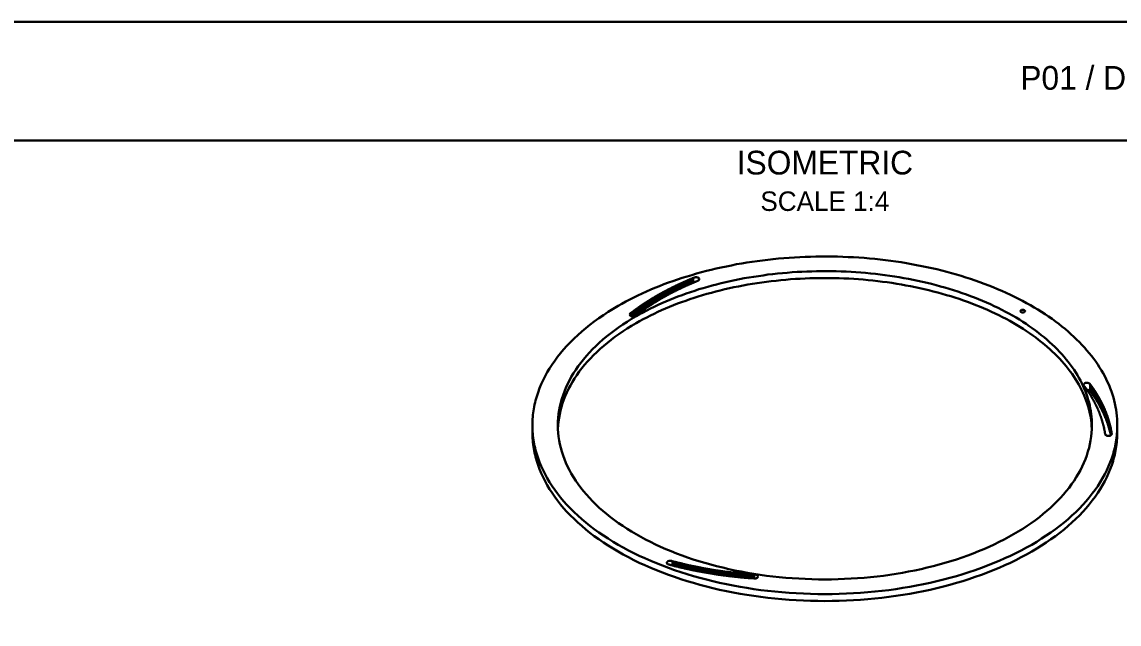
# Model space of a CAD drawing. Header units: millimetres. Extents: x 7 to 445, y 7 to 290.
# Drawn here: x 250.3 to 379.7, y 219 to 290 of the extents above; entities that cross this region are included whole.
import ezdxf
from ezdxf.enums import TextEntityAlignment as Align

# ---------------------------------------------------------------- set-up
doc = ezdxf.new("R2010")
doc.units = ezdxf.units.MM
for name, color, linetype, lineweight in [('BORDER', 7, 'Continuous', 30), ('NOTES', 7, 'Continuous', 18), ('VISIBLE', 7, 'Continuous', 30)]:
    doc.layers.add(name, color=color, linetype=linetype, lineweight=lineweight)

msp = doc.modelspace()

# ---------------------------------------------------------------- linework, layer by layer
at = {"layer": 'BORDER'}
msp.add_line((7, 276), (413, 276), dxfattribs=at)
msp.add_lwpolyline([(7, 7), (413, 7), (413, 290), (7, 290)], close=True, dxfattribs=at)
at = {"layer": 'VISIBLE'}
for points in [[(379.5, 242.41), (379.49, 242.78), (379.48, 243.14), (379.45, 243.51), (379.41, 243.87), (379.35, 244.24), (379.29, 244.6), (379.21, 244.97), (379.13, 245.33), (379.03, 245.69), (378.92, 246.05), (378.8, 246.41), (378.66, 246.77), (378.52, 247.13), (378.36, 247.48), (378.19, 247.84), (378.01, 248.19), (377.82, 248.54), (377.62, 248.89), (377.41, 249.23), (377.19, 249.58), (376.95, 249.92), (376.71, 250.26), (376.45, 250.59), (376.19, 250.92), (375.91, 251.25), (375.62, 251.58), (375.33, 251.91), (375.02, 252.23), (374.7, 252.54), (374.37, 252.86), (374.03, 253.17), (373.69, 253.47), (373.33, 253.78), (372.96, 254.08), (372.58, 254.37), (372.2, 254.66), (371.8, 254.95), (371.4, 255.23), (370.98, 255.51), (370.56, 255.78), (370.13, 256.05), (369.69, 256.32), (369.25, 256.58), (368.79, 256.83), (368.33, 257.08), (367.85, 257.33), (367.37, 257.57), (366.89, 257.81), (366.39, 258.04), (365.89, 258.26), (365.38, 258.48), (364.87, 258.69), (364.34, 258.9), (363.81, 259.1), (363.28, 259.3), (362.74, 259.49), (362.19, 259.68), (361.64, 259.86), (361.08, 260.03), (360.51, 260.2), (359.94, 260.36), (359.37, 260.52), (358.79, 260.67), (358.2, 260.81), (357.61, 260.95), (357.02, 261.08), (356.42, 261.2), (355.82, 261.32), (355.22, 261.43), (354.61, 261.54), (354, 261.64), (353.38, 261.73), (352.77, 261.82), (352.15, 261.9), (351.52, 261.97), (350.9, 262.03), (350.27, 262.09), (349.64, 262.15), (349.01, 262.19), (348.38, 262.23), (347.75, 262.26), (347.12, 262.29), (346.48, 262.31), (345.85, 262.32), (345.21, 262.33), (344.58, 262.33), (343.94, 262.32), (343.31, 262.3), (342.67, 262.28), (342.04, 262.25), (341.41, 262.22), (340.78, 262.18), (340.15, 262.13), (339.52, 262.07), (338.89, 262.01), (338.27, 261.94), (337.65, 261.87), (337.03, 261.79), (336.41, 261.7), (335.8, 261.61), (335.19, 261.5), (334.58, 261.4), (333.98, 261.28), (333.38, 261.16), (332.78, 261.04), (332.19, 260.9), (331.6, 260.76), (331.02, 260.62), (330.44, 260.47), (329.87, 260.31), (329.3, 260.14), (328.74, 259.98), (328.18, 259.8), (327.63, 259.62), (327.08, 259.43), (326.54, 259.24), (326.01, 259.04), (325.48, 258.83), (324.96, 258.62), (324.45, 258.41), (323.94, 258.19), (323.44, 257.96), (322.95, 257.73), (322.47, 257.49), (321.99, 257.25), (321.52, 257), (321.06, 256.75), (320.6, 256.49)], [(322.73, 255.27), (323.14, 255.5), (323.56, 255.73), (323.99, 255.96), (324.43, 256.18), (324.87, 256.4), (325.32, 256.61), (325.77, 256.81), (326.24, 257.02), (326.7, 257.21), (327.18, 257.4), (327.66, 257.59), (328.15, 257.77), (328.64, 257.95), (329.14, 258.12), (329.64, 258.29), (330.15, 258.45), (330.66, 258.6), (331.18, 258.75), (331.71, 258.9), (332.23, 259.03), (332.77, 259.17), (333.3, 259.29), (333.84, 259.42), (334.39, 259.53), (334.94, 259.64), (335.49, 259.75), (336.04, 259.84), (336.6, 259.94), (337.16, 260.02), (337.72, 260.1), (338.29, 260.18), (338.85, 260.25), (339.42, 260.31), (340, 260.36), (340.57, 260.41), (341.14, 260.46), (341.72, 260.5), (342.3, 260.53), (342.88, 260.55), (343.45, 260.57), (344.03, 260.59), (344.61, 260.59), (345.19, 260.59), (345.77, 260.59), (346.35, 260.58), (346.93, 260.56), (347.51, 260.54), (348.09, 260.51), (348.66, 260.47), (349.24, 260.43), (349.81, 260.38), (350.39, 260.33), (350.96, 260.27), (351.52, 260.2), (352.09, 260.13), (352.65, 260.05), (353.22, 259.97), (353.77, 259.88), (354.33, 259.78), (354.88, 259.68), (355.43, 259.57), (355.98, 259.46), (356.52, 259.34), (357.05, 259.21), (357.59, 259.08), (358.12, 258.94), (358.64, 258.8), (359.16, 258.65), (359.68, 258.5), (360.19, 258.34), (360.69, 258.18), (361.19, 258.01), (361.69, 257.83), (362.18, 257.65), (362.66, 257.47), (363.14, 257.28), (363.61, 257.08), (364.07, 256.88), (364.53, 256.68), (364.98, 256.47), (365.43, 256.25), (365.87, 256.03), (366.3, 255.81), (366.72, 255.58), (367.14, 255.35), (367.55, 255.11), (367.95, 254.87), (368.34, 254.62), (368.73, 254.37), (369.1, 254.12), (369.47, 253.86), (369.83, 253.6), (370.19, 253.33), (370.53, 253.06), (370.86, 252.79), (371.19, 252.51), (371.51, 252.23), (371.82, 251.95), (372.12, 251.66), (372.41, 251.37), (372.69, 251.08), (372.96, 250.78), (373.22, 250.49), (373.48, 250.18), (373.72, 249.88), (373.95, 249.57), (374.18, 249.26), (374.39, 248.95), (374.59, 248.64), (374.79, 248.32), (374.97, 248.01), (375.14, 247.69), (375.31, 247.37), (375.46, 247.04), (375.6, 246.72), (375.73, 246.39), (375.86, 246.07), (375.97, 245.74), (376.07, 245.41), (376.16, 245.08), (376.24, 244.75), (376.31, 244.41), (376.37, 244.08), (376.41, 243.75), (376.45, 243.41), (376.48, 243.08), (376.49, 242.74), (376.5, 242.41)], [(376.49, 242), (376.47, 242.33), (376.45, 242.66), (376.41, 242.99), (376.36, 243.32), (376.3, 243.65), (376.23, 243.98), (376.15, 244.31), (376.05, 244.64), (375.95, 244.96), (375.84, 245.29), (375.72, 245.61), (375.59, 245.94), (375.45, 246.26), (375.29, 246.58), (375.13, 246.9), (374.96, 247.21), (374.78, 247.53), (374.58, 247.84), (374.38, 248.15), (374.17, 248.46), (373.95, 248.76), (373.72, 249.07), (373.48, 249.37), (373.23, 249.67), (372.97, 249.96), (372.7, 250.25), (372.42, 250.55), (372.13, 250.83), (371.83, 251.12), (371.53, 251.4), (371.22, 251.67), (370.89, 251.95), (370.56, 252.22), (370.22, 252.49), (369.87, 252.75), (369.52, 253.01), (369.15, 253.27), (368.78, 253.52), (368.4, 253.77), (368.01, 254.01), (367.61, 254.25), (367.21, 254.49), (366.8, 254.72), (366.38, 254.95), (365.96, 255.17), (365.52, 255.39), (365.09, 255.6), (364.64, 255.81), (364.19, 256.02), (363.73, 256.21), (363.26, 256.41), (362.79, 256.6), (362.32, 256.78), (361.83, 256.96), (361.35, 257.14), (360.85, 257.31), (360.35, 257.47), (359.85, 257.63), (359.34, 257.78), (358.83, 257.93), (358.31, 258.08), (357.79, 258.21), (357.26, 258.34), (356.73, 258.47), (356.19, 258.59), (355.65, 258.71), (355.11, 258.82), (354.57, 258.92), (354.02, 259.02), (353.47, 259.11), (352.91, 259.2), (352.35, 259.28), (351.79, 259.35), (351.23, 259.42), (350.67, 259.48), (350.1, 259.54), (349.53, 259.59), (348.97, 259.63), (348.4, 259.67), (347.82, 259.71), (347.25, 259.73), (346.68, 259.75), (346.1, 259.77), (345.53, 259.78), (344.96, 259.78), (344.38, 259.77), (343.81, 259.77), (343.23, 259.75), (342.66, 259.73), (342.09, 259.7), (341.52, 259.67), (340.95, 259.63), (340.38, 259.58), (339.81, 259.53), (339.25, 259.47), (338.68, 259.41), (338.12, 259.34), (337.56, 259.26), (337, 259.18), (336.45, 259.1), (335.9, 259), (335.35, 258.9), (334.8, 258.8), (334.26, 258.69), (333.73, 258.57), (333.19, 258.45), (332.66, 258.32), (332.13, 258.19), (331.61, 258.05), (331.09, 257.91), (330.58, 257.76), (330.07, 257.61), (329.57, 257.45), (329.07, 257.28), (328.58, 257.11), (328.09, 256.94), (327.61, 256.76), (327.13, 256.57), (326.66, 256.38), (326.2, 256.18), (325.74, 255.98), (325.29, 255.78), (324.85, 255.57), (324.41, 255.35), (323.98, 255.14), (323.55, 254.91), (323.14, 254.68), (322.73, 254.45)], [(327.36, 258.84), (327.39, 258.87), (327.44, 258.89), (327.49, 258.91), (327.54, 258.93)], [(327.54, 258.93), (327.58, 258.96), (327.62, 258.98), (327.67, 259), (327.73, 259.02)], [(327.54, 258.34), (327.54, 258.93)], [(327.73, 259.02), (327.77, 259.05), (327.81, 259.07), (327.86, 259.09), (327.92, 259.11)], [(327.73, 258.43), (327.73, 259.02)], [(327.92, 259.11), (327.96, 259.13), (328, 259.16), (328.05, 259.18), (328.11, 259.19)], [(327.92, 258.52), (327.92, 259.11)], [(328.11, 259.19), (328.15, 259.22), (328.19, 259.24), (328.24, 259.26), (328.3, 259.28)], [(328.11, 258.61), (328.11, 259.19)], [(328.3, 259.28), (328.34, 259.31), (328.38, 259.33), (328.44, 259.35), (328.49, 259.36)], [(328.3, 258.7), (328.3, 259.28)], [(328.49, 259.36), (328.53, 259.39), (328.58, 259.42), (328.63, 259.43), (328.68, 259.45)], [(328.49, 258.79), (328.49, 259.36)], [(328.77, 258.93), (328.73, 258.9), (328.68, 258.88), (328.63, 258.86), (328.58, 258.85)], [(328.68, 259.45), (328.72, 259.48), (328.77, 259.5), (328.82, 259.52), (328.88, 259.53)], [(328.68, 258.88), (328.68, 259.45)], [(328.95, 259.01), (328.92, 258.99), (328.87, 258.96), (328.82, 258.94), (328.77, 258.93)], [(328.88, 259.53), (328.92, 259.56), (328.97, 259.58), (329.02, 259.6), (329.08, 259.62)], [(328.88, 258.97), (328.88, 259.53)], [(329.14, 259.1), (329.11, 259.07), (329.06, 259.05), (329.01, 259.03), (328.95, 259.01)], [(329.08, 259.62), (329.12, 259.64), (329.16, 259.67), (329.22, 259.69), (329.27, 259.7)], [(329.08, 259.05), (329.08, 259.62)], [(329.33, 259.18), (329.3, 259.15), (329.25, 259.13), (329.2, 259.11), (329.14, 259.1)], [(329.27, 259.7), (329.31, 259.73), (329.36, 259.75), (329.41, 259.77), (329.47, 259.78)], [(329.27, 259.14), (329.27, 259.7)], [(329.53, 259.26), (329.49, 259.23), (329.44, 259.21), (329.39, 259.19), (329.33, 259.18)], [(329.47, 259.78), (329.51, 259.81), (329.56, 259.83), (329.62, 259.85), (329.67, 259.86), (329.73, 259.87), (329.8, 259.87), (329.86, 259.87), (329.92, 259.86), (329.98, 259.85), (330.03, 259.83), (330.08, 259.8), (330.12, 259.78), (330.15, 259.75), (330.17, 259.71), (330.19, 259.68), (330.19, 259.64)], [(329.47, 259.23), (329.47, 259.78)], [(329.72, 259.34), (329.68, 259.32), (329.63, 259.29), (329.58, 259.27), (329.53, 259.26)], [(329.91, 259.42), (329.87, 259.4), (329.83, 259.37), (329.78, 259.35), (329.72, 259.34)], [(330.19, 259.64), (330.19, 259.61), (330.17, 259.57), (330.15, 259.54), (330.11, 259.51), (330.07, 259.48), (330.03, 259.45), (329.97, 259.44), (329.91, 259.42)], [(324.89, 257.52), (324.92, 257.55), (324.96, 257.58), (325.01, 257.6), (325.06, 257.62)], [(325.06, 257.62), (325.09, 257.65), (325.13, 257.68), (325.18, 257.7), (325.23, 257.72)], [(325.06, 256.97), (325.06, 257.62)], [(325.23, 257.72), (325.26, 257.75), (325.3, 257.77), (325.35, 257.8), (325.4, 257.82)], [(325.23, 257.07), (325.23, 257.72)], [(325.4, 257.82), (325.43, 257.84), (325.47, 257.87), (325.52, 257.89), (325.57, 257.91)], [(325.4, 257.18), (325.4, 257.82)], [(325.57, 257.91), (325.6, 257.94), (325.64, 257.97), (325.69, 257.99), (325.74, 258.01)], [(325.57, 257.28), (325.57, 257.91)], [(325.74, 258.01), (325.78, 258.04), (325.82, 258.06), (325.86, 258.08), (325.92, 258.1)], [(325.74, 257.38), (325.74, 258.01)], [(325.92, 258.1), (325.95, 258.13), (325.99, 258.16), (326.04, 258.18), (326.09, 258.2)], [(325.92, 257.48), (325.92, 258.1)], [(326.1, 257.59), (326.07, 257.57), (326.03, 257.54), (325.98, 257.52), (325.93, 257.5)], [(326.09, 258.2), (326.13, 258.23), (326.17, 258.25), (326.21, 258.27), (326.27, 258.29)], [(326.09, 257.58), (326.09, 258.2)], [(326.27, 257.69), (326.24, 257.66), (326.2, 257.63), (326.15, 257.61), (326.1, 257.59)], [(326.27, 258.29), (326.3, 258.32), (326.34, 258.35), (326.39, 258.37), (326.45, 258.38)], [(326.27, 257.69), (326.27, 258.29)], [(326.44, 257.78), (326.41, 257.75), (326.37, 257.73), (326.32, 257.71), (326.27, 257.69)], [(326.61, 257.87), (326.58, 257.84), (326.54, 257.82), (326.49, 257.8), (326.44, 257.78)], [(326.45, 258.38), (326.48, 258.41), (326.52, 258.44), (326.57, 258.46), (326.62, 258.48)], [(326.45, 257.78), (326.45, 258.38)], [(326.78, 257.97), (326.75, 257.94), (326.71, 257.91), (326.66, 257.89), (326.61, 257.87)], [(326.62, 258.48), (326.66, 258.51), (326.7, 258.53), (326.75, 258.55), (326.81, 258.57)], [(326.62, 257.88), (326.62, 258.48)], [(326.96, 258.06), (326.92, 258.03), (326.88, 258), (326.83, 257.98), (326.78, 257.97)], [(326.81, 258.57), (326.84, 258.6), (326.88, 258.62), (326.93, 258.64), (326.99, 258.66)], [(326.81, 257.97), (326.81, 258.57)], [(327.13, 258.15), (327.1, 258.12), (327.06, 258.09), (327.01, 258.07), (326.96, 258.06)], [(326.99, 258.66), (327.02, 258.69), (327.07, 258.71), (327.12, 258.73), (327.17, 258.75)], [(326.99, 258.07), (326.99, 258.66)], [(327.31, 258.24), (327.27, 258.21), (327.23, 258.18), (327.18, 258.16), (327.13, 258.15)], [(327.17, 258.75), (327.21, 258.78), (327.25, 258.8), (327.3, 258.82), (327.36, 258.84)], [(327.17, 258.16), (327.17, 258.75)], [(327.49, 258.33), (327.45, 258.3), (327.41, 258.27), (327.36, 258.25), (327.31, 258.24)], [(327.36, 258.25), (327.36, 258.84)], [(327.67, 258.41), (327.63, 258.39), (327.59, 258.36), (327.54, 258.34), (327.49, 258.33)], [(327.85, 258.5), (327.81, 258.47), (327.77, 258.45), (327.72, 258.43), (327.67, 258.41)], [(328.03, 258.59), (327.99, 258.56), (327.95, 258.54), (327.9, 258.52), (327.85, 258.5)], [(328.21, 258.68), (328.17, 258.65), (328.13, 258.62), (328.08, 258.6), (328.03, 258.59)], [(328.39, 258.76), (328.36, 258.73), (328.31, 258.71), (328.26, 258.69), (328.21, 258.68)], [(328.58, 258.85), (328.54, 258.82), (328.5, 258.8), (328.45, 258.78), (328.39, 258.76)], [(320.6, 256.49), (320.01, 256.14), (319.44, 255.78), (318.88, 255.42), (318.33, 255.04), (317.8, 254.66), (317.29, 254.27), (316.79, 253.88), (316.31, 253.47), (315.85, 253.06), (315.41, 252.65), (314.98, 252.23), (314.57, 251.8), (314.18, 251.36), (313.81, 250.92), (313.46, 250.48), (313.13, 250.03), (312.81, 249.58), (312.52, 249.12), (312.24, 248.66), (311.99, 248.19), (311.75, 247.72), (311.53, 247.25), (311.34, 246.77), (311.16, 246.29), (311.08, 246.05), (311.01, 245.81), (310.94, 245.57), (310.87, 245.33), (310.81, 245.09), (310.76, 244.85), (310.71, 244.6), (310.67, 244.36), (310.63, 244.12), (310.59, 243.87), (310.56, 243.63), (310.54, 243.39), (310.52, 243.14), (310.51, 242.9), (310.5, 242.65), (310.5, 242.41)], [(322.85, 256.19), (322.88, 256.22), (322.91, 256.25), (322.95, 256.28), (323, 256.3)], [(323, 256.3), (323.03, 256.33), (323.06, 256.36), (323.1, 256.38), (323.15, 256.4)], [(323, 255.57), (323, 256.3)], [(323.15, 256.4), (323.18, 256.43), (323.21, 256.46), (323.25, 256.49), (323.3, 256.51)], [(323.15, 255.69), (323.15, 256.4)], [(323.3, 256.51), (323.33, 256.54), (323.36, 256.57), (323.41, 256.59), (323.45, 256.61)], [(323.3, 255.81), (323.3, 256.51)], [(323.45, 256.61), (323.48, 256.64), (323.52, 256.67), (323.56, 256.69), (323.61, 256.72)], [(323.45, 255.92), (323.45, 256.61)], [(323.61, 256.72), (323.64, 256.75), (323.67, 256.77), (323.72, 256.8), (323.76, 256.82)], [(323.61, 256.02), (323.61, 256.72)], [(323.76, 256.82), (323.79, 256.85), (323.83, 256.88), (323.87, 256.9), (323.92, 256.92)], [(323.76, 256.13), (323.76, 256.82)], [(324.04, 256.33), (324.01, 256.3), (323.97, 256.27), (323.93, 256.24), (323.89, 256.22)], [(323.92, 256.92), (323.95, 256.95), (323.99, 256.98), (324.03, 257), (324.08, 257.02)], [(323.92, 256.24), (323.92, 256.92)], [(324.19, 256.43), (324.16, 256.4), (324.12, 256.37), (324.08, 256.35), (324.04, 256.33)], [(324.08, 257.02), (324.11, 257.05), (324.15, 257.08), (324.19, 257.1), (324.24, 257.12)], [(324.08, 256.34), (324.08, 257.02)], [(324.34, 256.53), (324.31, 256.5), (324.28, 256.47), (324.23, 256.45), (324.19, 256.43)], [(324.24, 257.12), (324.27, 257.15), (324.31, 257.18), (324.35, 257.2), (324.4, 257.22)], [(324.24, 256.45), (324.24, 257.12)], [(324.49, 256.63), (324.46, 256.6), (324.43, 256.57), (324.39, 256.55), (324.34, 256.53)], [(324.4, 257.22), (324.43, 257.25), (324.47, 257.28), (324.51, 257.3), (324.56, 257.32)], [(324.4, 256.55), (324.4, 257.22)], [(324.65, 256.73), (324.62, 256.7), (324.58, 256.67), (324.54, 256.65), (324.49, 256.63)], [(324.56, 257.32), (324.59, 257.35), (324.63, 257.38), (324.68, 257.4), (324.73, 257.42)], [(324.56, 256.66), (324.56, 257.32)], [(324.8, 256.82), (324.77, 256.8), (324.74, 256.77), (324.69, 256.75), (324.65, 256.73)], [(324.73, 257.42), (324.76, 257.45), (324.8, 257.48), (324.84, 257.5), (324.89, 257.52)], [(324.73, 256.76), (324.73, 257.42)], [(324.96, 256.92), (324.93, 256.89), (324.89, 256.87), (324.85, 256.84), (324.8, 256.82)], [(324.89, 256.87), (324.89, 257.52)], [(325.12, 257.02), (325.09, 256.99), (325.05, 256.96), (325.01, 256.94), (324.96, 256.92)], [(325.28, 257.12), (325.25, 257.09), (325.21, 257.06), (325.17, 257.04), (325.12, 257.02)], [(325.44, 257.21), (325.41, 257.19), (325.37, 257.16), (325.33, 257.14), (325.28, 257.12)], [(325.6, 257.31), (325.57, 257.28), (325.53, 257.26), (325.49, 257.23), (325.44, 257.21)], [(325.77, 257.41), (325.74, 257.38), (325.7, 257.35), (325.65, 257.33), (325.6, 257.31)], [(325.93, 257.5), (325.9, 257.47), (325.86, 257.45), (325.82, 257.42), (325.77, 257.41)], [(313.5, 242.41), (313.51, 242.85), (313.54, 243.3), (313.59, 243.75), (313.65, 244.19), (313.74, 244.63), (313.84, 245.08), (313.96, 245.52), (314.11, 245.96), (314.27, 246.39), (314.44, 246.83), (314.64, 247.26), (314.86, 247.69), (315.09, 248.11), (315.34, 248.54), (315.61, 248.95), (315.9, 249.37), (316.2, 249.78), (316.52, 250.18), (316.86, 250.59), (317.22, 250.98), (317.59, 251.37), (317.98, 251.76), (318.39, 252.14), (318.81, 252.51), (319.25, 252.88), (319.7, 253.24), (320.17, 253.6), (320.65, 253.95), (321.15, 254.29), (321.66, 254.62), (322.19, 254.95), (322.73, 255.27)], [(321.97, 255.47), (321.98, 255.5), (321.98, 255.53), (322.02, 255.58), (322.07, 255.62), (322.13, 255.66)], [(322.75, 255.39), (322.72, 255.36), (322.68, 255.32), (322.63, 255.3), (322.57, 255.27), (322.51, 255.26), (322.44, 255.24), (322.37, 255.24), (322.3, 255.24), (322.24, 255.26), (322.17, 255.27), (322.12, 255.3), (322.07, 255.32), (322.03, 255.36), (322, 255.39), (321.98, 255.43), (321.97, 255.47)], [(322.13, 255.66), (322.16, 255.69), (322.19, 255.72), (322.23, 255.74), (322.28, 255.77)], [(322.13, 255.29), (322.13, 255.66)], [(322.28, 255.77), (322.3, 255.8), (322.33, 255.83), (322.37, 255.85), (322.42, 255.87)], [(322.28, 255.25), (322.28, 255.77)], [(322.42, 255.87), (322.44, 255.9), (322.48, 255.93), (322.52, 255.96), (322.56, 255.98)], [(322.42, 255.24), (322.42, 255.87)], [(322.56, 255.98), (322.59, 256.01), (322.62, 256.04), (322.66, 256.07), (322.71, 256.09)], [(322.56, 255.27), (322.56, 255.98)], [(322.71, 256.09), (322.73, 256.12), (322.77, 256.15), (322.81, 256.17), (322.85, 256.19)], [(322.71, 255.35), (322.71, 256.09)], [(322.89, 255.5), (322.86, 255.47), (322.83, 255.44), (322.79, 255.42), (322.75, 255.39)], [(322.85, 255.46), (322.85, 256.19)], [(323.02, 255.6), (323, 255.57), (322.97, 255.55), (322.93, 255.52), (322.89, 255.5)], [(323.16, 255.71), (323.14, 255.68), (323.11, 255.65), (323.07, 255.63), (323.02, 255.6)], [(323.31, 255.81), (323.28, 255.78), (323.25, 255.75), (323.21, 255.73), (323.16, 255.71)], [(323.45, 255.92), (323.42, 255.89), (323.39, 255.86), (323.35, 255.83), (323.31, 255.81)], [(323.59, 256.02), (323.57, 255.99), (323.53, 255.96), (323.5, 255.94), (323.45, 255.92)], [(323.74, 256.12), (323.71, 256.09), (323.68, 256.06), (323.64, 256.04), (323.59, 256.02)], [(323.89, 256.22), (323.86, 256.19), (323.83, 256.17), (323.79, 256.14), (323.74, 256.12)], [(368.06, 255.88), (368.06, 255.91), (368.08, 255.94), (368.11, 255.97), (368.14, 255.99)], [(368.61, 255.88), (368.6, 255.85), (368.59, 255.82), (368.56, 255.79), (368.53, 255.77), (368.49, 255.75), (368.44, 255.73), (368.39, 255.72), (368.33, 255.72), (368.28, 255.72), (368.23, 255.73), (368.18, 255.75), (368.14, 255.77), (368.11, 255.79), (368.08, 255.82), (368.06, 255.85), (368.06, 255.88)], [(368.14, 255.99), (368.2, 256.02), (368.28, 256.04), (368.36, 256.04), (368.44, 256.03), (368.51, 256), (368.56, 255.97), (368.58, 255.95), (368.6, 255.93), (368.61, 255.9), (368.61, 255.88)], [(322.73, 254.45), (322.2, 254.14), (321.69, 253.82), (321.19, 253.5), (320.71, 253.17), (320.24, 252.83), (319.78, 252.49), (319.34, 252.14), (318.91, 251.78), (318.49, 251.42), (318.1, 251.05), (317.71, 250.68), (317.35, 250.3), (316.99, 249.92), (316.66, 249.53), (316.34, 249.14), (316.03, 248.74), (315.75, 248.34), (315.48, 247.93), (315.22, 247.53), (314.99, 247.11), (314.77, 246.7), (314.57, 246.28), (314.38, 245.86), (314.21, 245.44), (314.06, 245.01), (313.93, 244.59), (313.82, 244.16), (313.72, 243.73), (313.64, 243.3), (313.58, 242.87), (313.53, 242.43), (313.51, 242)], [(375.51, 247.19), (375.52, 247.23), (375.54, 247.28), (375.57, 247.31), (375.62, 247.35), (375.68, 247.38), (375.74, 247.4), (375.81, 247.41), (375.89, 247.42), (375.96, 247.42), (376.04, 247.41), (376.11, 247.39), (376.17, 247.37), (376.22, 247.34), (376.26, 247.3), (376.29, 247.26), (376.31, 247.22)], [(376.31, 247.22), (376.34, 247.19), (376.37, 247.16), (376.39, 247.13), (376.4, 247.09)], [(376.31, 246.4), (376.31, 247.22)], [(375.6, 247.04), (375.56, 247.07), (375.53, 247.11), (375.52, 247.15), (375.51, 247.19)], [(375.69, 246.92), (375.66, 246.95), (375.63, 246.98), (375.61, 247.01), (375.6, 247.04)], [(375.78, 246.8), (375.75, 246.83), (375.72, 246.86), (375.7, 246.89), (375.69, 246.92)], [(375.87, 246.68), (375.83, 246.7), (375.81, 246.73), (375.79, 246.77), (375.78, 246.8)], [(375.95, 246.55), (375.92, 246.58), (375.89, 246.61), (375.88, 246.64), (375.87, 246.68)], [(376.31, 246.4), (376.29, 246.44), (376.26, 246.48), (376.22, 246.52), (376.17, 246.55), (376.11, 246.57), (376.05, 246.59), (375.97, 246.6), (375.9, 246.6)], [(376.04, 246.43), (376, 246.46), (375.98, 246.49), (375.96, 246.52), (375.95, 246.55)], [(376.12, 246.31), (376.09, 246.33), (376.06, 246.36), (376.05, 246.4), (376.04, 246.43)], [(376.2, 246.18), (376.17, 246.21), (376.14, 246.24), (376.13, 246.27), (376.12, 246.31)], [(376.28, 246.06), (376.25, 246.09), (376.22, 246.12), (376.21, 246.15), (376.2, 246.18)], [(376.36, 245.93), (376.33, 245.96), (376.3, 245.99), (376.29, 246.02), (376.28, 246.06)], [(376.4, 246.28), (376.39, 246.31), (376.37, 246.34), (376.34, 246.37), (376.31, 246.4)], [(376.43, 245.81), (376.4, 245.83), (376.38, 245.87), (376.36, 245.9), (376.36, 245.93)], [(376.4, 247.09), (376.43, 247.06), (376.46, 247.03), (376.48, 247), (376.49, 246.97)], [(376.4, 246.28), (376.4, 247.09)], [(376.49, 246.15), (376.48, 246.18), (376.46, 246.22), (376.43, 246.25), (376.4, 246.28)], [(376.49, 246.97), (376.52, 246.94), (376.55, 246.91), (376.57, 246.88), (376.58, 246.84)], [(376.49, 246.15), (376.49, 246.97)], [(376.58, 246.03), (376.57, 246.06), (376.55, 246.09), (376.52, 246.12), (376.49, 246.15)], [(376.58, 246.84), (376.61, 246.81), (376.64, 246.78), (376.66, 246.75), (376.66, 246.72)], [(376.58, 246.03), (376.58, 246.84)], [(376.66, 245.9), (376.66, 245.93), (376.64, 245.97), (376.61, 246), (376.58, 246.03)], [(376.66, 246.72), (376.7, 246.69), (376.72, 246.66), (376.74, 246.62), (376.75, 246.59)], [(376.66, 245.9), (376.66, 246.72)], [(376.75, 246.59), (376.78, 246.56), (376.81, 246.53), (376.83, 246.5), (376.83, 246.46)], [(376.75, 245.77), (376.75, 246.59)], [(376.83, 246.46), (376.87, 246.43), (376.89, 246.4), (376.91, 246.37), (376.92, 246.34)], [(376.83, 245.65), (376.83, 246.46)], [(376.92, 246.34), (376.95, 246.31), (376.97, 246.28), (376.99, 246.24), (377, 246.21)], [(376.92, 245.52), (376.92, 246.34)], [(377, 246.21), (377.03, 246.18), (377.06, 246.15), (377.07, 246.11), (377.08, 246.08)], [(377, 245.39), (377, 246.21)], [(377.08, 246.08), (377.11, 246.05), (377.13, 246.02), (377.15, 245.99), (377.16, 245.95)], [(377.08, 245.26), (377.08, 246.08)], [(377.16, 245.95), (377.19, 245.92), (377.21, 245.89), (377.23, 245.86), (377.23, 245.82)], [(377.16, 245.13), (377.16, 245.95)], [(376.51, 245.68), (376.48, 245.71), (376.45, 245.74), (376.44, 245.77), (376.43, 245.81)], [(376.58, 245.55), (376.55, 245.58), (376.53, 245.61), (376.51, 245.65), (376.51, 245.68)], [(376.65, 245.43), (376.62, 245.46), (376.6, 245.49), (376.59, 245.52), (376.58, 245.55)], [(376.72, 245.3), (376.69, 245.33), (376.67, 245.36), (376.66, 245.39), (376.65, 245.43)], [(376.75, 245.77), (376.74, 245.81), (376.72, 245.84), (376.7, 245.87), (376.66, 245.9)], [(376.79, 245.17), (376.76, 245.2), (376.74, 245.23), (376.73, 245.27), (376.72, 245.3)], [(376.83, 245.65), (376.83, 245.68), (376.81, 245.71), (376.78, 245.74), (376.75, 245.77)], [(376.86, 245.04), (376.83, 245.07), (376.81, 245.1), (376.8, 245.14), (376.79, 245.17)], [(376.79, 245.17), (376.79, 245.17)], [(376.79, 245.17), (376.79, 245.17)], [(376.92, 245.52), (376.91, 245.55), (376.89, 245.59), (376.87, 245.62), (376.83, 245.65)], [(376.92, 244.91), (376.9, 244.94), (376.88, 244.97), (376.86, 245.01), (376.86, 245.04)], [(376.86, 245.04), (376.86, 245.04)], [(376.86, 245.04), (376.86, 245.04)], [(377, 245.39), (376.99, 245.43), (376.97, 245.46), (376.95, 245.49), (376.92, 245.52)], [(376.99, 244.79), (376.96, 244.81), (376.94, 244.85), (376.93, 244.88), (376.92, 244.91)], [(376.92, 244.91), (376.92, 244.91)], [(376.92, 244.91), (376.92, 244.91)], [(376.99, 244.78), (376.99, 244.79)], [(376.99, 244.79), (376.99, 244.77)], [(377.05, 244.66), (377.02, 244.68), (377, 244.72), (376.99, 244.75), (376.99, 244.78)], [(377.08, 245.26), (377.07, 245.3), (377.06, 245.33), (377.03, 245.36), (377, 245.39)], [(377.05, 244.65), (377.05, 244.66)], [(377.05, 244.66), (377.05, 244.64)], [(377.11, 244.53), (377.09, 244.55), (377.07, 244.58), (377.05, 244.62), (377.05, 244.65)], [(377.16, 245.13), (377.15, 245.17), (377.13, 245.2), (377.11, 245.23), (377.08, 245.26)], [(377.23, 245.01), (377.23, 245.04), (377.21, 245.07), (377.19, 245.1), (377.16, 245.13)], [(377.23, 245.82), (377.26, 245.79), (377.29, 245.76), (377.3, 245.73), (377.31, 245.69)], [(377.23, 245.01), (377.23, 245.82)], [(377.31, 244.88), (377.3, 244.91), (377.29, 244.94), (377.26, 244.98), (377.23, 245.01)], [(377.31, 245.69), (377.34, 245.66), (377.36, 245.63), (377.38, 245.6), (377.38, 245.56)], [(377.31, 244.88), (377.31, 245.69)], [(377.38, 244.75), (377.38, 244.78), (377.36, 244.81), (377.34, 244.85), (377.31, 244.88)], [(377.38, 245.56), (377.41, 245.53), (377.43, 245.5), (377.45, 245.47), (377.45, 245.43)], [(377.38, 244.75), (377.38, 245.56)], [(377.45, 244.61), (377.45, 244.65), (377.43, 244.68), (377.41, 244.72), (377.38, 244.75)], [(377.45, 245.43), (377.48, 245.4), (377.51, 245.37), (377.52, 245.34), (377.52, 245.3)], [(377.45, 244.61), (377.45, 245.43)], [(377.52, 244.48), (377.52, 244.52), (377.51, 244.55), (377.48, 244.58), (377.45, 244.61)], [(377.52, 245.3), (377.52, 245.3)], [(377.52, 245.3), (377.55, 245.27), (377.57, 245.24), (377.59, 245.21), (377.59, 245.17)], [(377.52, 244.48), (377.52, 245.3)], [(377.52, 244.48), (377.52, 245.3)], [(377.59, 245.17), (377.59, 245.17)], [(377.59, 245.17), (377.62, 245.14), (377.64, 245.11), (377.65, 245.07), (377.66, 245.04)], [(377.59, 244.35), (377.59, 245.17)], [(377.66, 245.04), (377.66, 245.04)], [(377.66, 245.04), (377.69, 245.01), (377.71, 244.98), (377.72, 244.94), (377.72, 244.91)], [(377.66, 244.22), (377.66, 245.04)], [(377.72, 244.91), (377.72, 244.91)], [(377.72, 244.91), (377.75, 244.88), (377.77, 244.85), (377.78, 244.81), (377.79, 244.78)], [(377.72, 244.09), (377.72, 244.91)], [(377.79, 244.78), (377.79, 244.77)], [(377.79, 244.77), (377.82, 244.74), (377.83, 244.71), (377.85, 244.68), (377.85, 244.65)], [(377.79, 243.96), (377.79, 244.77)], [(377.85, 244.65), (377.85, 244.64)], [(377.85, 244.64), (377.88, 244.61), (377.9, 244.58), (377.91, 244.55), (377.91, 244.52)], [(377.85, 243.82), (377.85, 244.64)], [(377.11, 244.52), (377.11, 244.53)], [(377.11, 244.53), (377.11, 244.51)], [(377.17, 244.4), (377.15, 244.42), (377.13, 244.45), (377.12, 244.49), (377.11, 244.52)], [(377.17, 244.38), (377.17, 244.4)], [(377.17, 244.4), (377.17, 244.37)], [(377.23, 244.26), (377.2, 244.29), (377.19, 244.32), (377.17, 244.35), (377.17, 244.38)], [(377.23, 244.25), (377.23, 244.26)], [(377.23, 244.26), (377.23, 244.24)], [(377.28, 244.13), (377.26, 244.16), (377.24, 244.19), (377.23, 244.22), (377.23, 244.25)], [(377.28, 244.12), (377.28, 244.13)], [(377.28, 244.13), (377.28, 244.11)], [(377.34, 244), (377.32, 244.03), (377.3, 244.06), (377.29, 244.09), (377.28, 244.12)], [(377.34, 243.99), (377.34, 244)], [(377.34, 244), (377.34, 243.97)], [(377.39, 243.87), (377.37, 243.9), (377.35, 243.93), (377.34, 243.96), (377.34, 243.99)], [(377.39, 243.85), (377.39, 243.87)], [(377.39, 243.87), (377.39, 243.84)], [(377.44, 243.74), (377.42, 243.77), (377.4, 243.79), (377.39, 243.82), (377.39, 243.85)], [(377.44, 243.72), (377.44, 243.74)], [(377.44, 243.74), (377.44, 243.7)], [(377.49, 243.61), (377.47, 243.63), (377.46, 243.66), (377.45, 243.69), (377.44, 243.72)], [(377.49, 243.59), (377.49, 243.61)], [(377.49, 243.61), (377.49, 243.56)], [(377.54, 243.47), (377.52, 243.5), (377.5, 243.53), (377.49, 243.56), (377.49, 243.59)], [(377.59, 244.36), (377.59, 244.39), (377.57, 244.42), (377.55, 244.45), (377.52, 244.48)], [(377.54, 243.45), (377.54, 243.47)], [(377.54, 243.47), (377.54, 243.43)], [(377.59, 243.34), (377.57, 243.37), (377.55, 243.39), (377.54, 243.42), (377.54, 243.45)], [(377.66, 244.23), (377.65, 244.26), (377.64, 244.29), (377.62, 244.32), (377.59, 244.35)], [(377.59, 243.32), (377.59, 243.34)], [(377.59, 243.34), (377.59, 243.29)], [(377.72, 244.1), (377.72, 244.13), (377.71, 244.16), (377.69, 244.19), (377.66, 244.22)], [(377.79, 243.97), (377.78, 244), (377.77, 244.03), (377.75, 244.06), (377.72, 244.09)], [(377.85, 243.84), (377.84, 243.87), (377.83, 243.9), (377.81, 243.93), (377.79, 243.96)], [(377.91, 243.71), (377.91, 243.74), (377.89, 243.77), (377.87, 243.8), (377.85, 243.82)], [(377.91, 244.52), (377.91, 244.51)], [(377.91, 244.51), (377.94, 244.48), (377.96, 244.45), (377.97, 244.42), (377.97, 244.38)], [(377.91, 243.69), (377.91, 244.51)], [(377.97, 243.58), (377.96, 243.61), (377.95, 243.64), (377.93, 243.66), (377.91, 243.69)], [(377.97, 244.38), (377.97, 244.37)], [(377.97, 244.37), (378, 244.34), (378.01, 244.31), (378.02, 244.28), (378.03, 244.25)], [(377.97, 243.56), (377.97, 244.37)], [(378.03, 243.45), (378.02, 243.48), (378.01, 243.51), (377.99, 243.53), (377.97, 243.56)], [(378.03, 244.25), (378.03, 244.24)], [(378.03, 244.24), (378.05, 244.21), (378.07, 244.18), (378.08, 244.15), (378.08, 244.12)], [(378.03, 243.42), (378.03, 244.24)], [(378.08, 243.32), (378.08, 243.35), (378.07, 243.37), (378.03, 243.42)], [(378.08, 244.12), (378.08, 244.1)], [(378.08, 244.1), (378.11, 244.08), (378.12, 244.05), (378.13, 244.02), (378.14, 243.99)], [(378.08, 243.29), (378.08, 244.1)], [(378.14, 243.99), (378.14, 243.97)], [(378.14, 243.97), (378.16, 243.94), (378.18, 243.91), (378.19, 243.88), (378.19, 243.85)], [(378.14, 243.15), (378.14, 243.97)], [(378.19, 243.85), (378.19, 243.83)], [(378.19, 243.83), (378.21, 243.81), (378.23, 243.78), (378.24, 243.75), (378.24, 243.72)], [(378.19, 243.02), (378.19, 243.83)], [(378.24, 243.72), (378.24, 243.7)], [(378.24, 243.7), (378.26, 243.67), (378.28, 243.64), (378.29, 243.61), (378.29, 243.59)], [(378.24, 242.88), (378.24, 243.7)], [(378.29, 243.59), (378.29, 243.56)], [(378.29, 243.56), (378.31, 243.54), (378.33, 243.51), (378.34, 243.48), (378.34, 243.45)], [(378.29, 242.75), (378.29, 243.56)], [(378.34, 243.45), (378.34, 243.43)], [(378.34, 243.43), (378.36, 243.4), (378.37, 243.37), (378.38, 243.34), (378.39, 243.32)], [(378.34, 242.61), (378.34, 243.43)], [(310.5, 242.41), (310.5, 242.16), (310.51, 241.92), (310.52, 241.68), (310.54, 241.43), (310.56, 241.19), (310.59, 240.94), (310.63, 240.7), (310.67, 240.46), (310.71, 240.21), (310.76, 239.97), (310.81, 239.73), (310.87, 239.49), (310.94, 239.24), (311.01, 239), (311.08, 238.76), (311.16, 238.52), (311.34, 238.04), (311.53, 237.57), (311.75, 237.1), (311.99, 236.63), (312.24, 236.16), (312.52, 235.7), (312.81, 235.24), (313.13, 234.79), (313.46, 234.34), (313.81, 233.89), (314.18, 233.45), (314.57, 233.02), (314.98, 232.59), (315.41, 232.17), (315.85, 231.75), (316.31, 231.34), (316.79, 230.94), (317.29, 230.54), (317.8, 230.15), (318.33, 229.77), (318.88, 229.4), (319.44, 229.03), (320.01, 228.67), (320.6, 228.32), (321.21, 227.98), (321.83, 227.65), (322.47, 227.33), (323.11, 227.01), (323.77, 226.71), (324.45, 226.41), (325.13, 226.12), (325.83, 225.85), (326.54, 225.58), (327.26, 225.32), (328, 225.08), (328.74, 224.84), (329.49, 224.62), (330.25, 224.4), (331.02, 224.2), (331.8, 224.01), (332.58, 223.82), (333.38, 223.65), (334.18, 223.5), (334.99, 223.35), (335.8, 223.21), (336.62, 223.09), (337.44, 222.97), (338.27, 222.87), (339.1, 222.78), (339.94, 222.71), (340.78, 222.64), (341.62, 222.59), (342.46, 222.54), (343.31, 222.51), (344.15, 222.5), (345, 222.49), (345.85, 222.5), (346.69, 222.51), (347.54, 222.54), (348.38, 222.59), (349.22, 222.64), (350.06, 222.71), (350.9, 222.78), (351.73, 222.87), (352.56, 222.97), (353.38, 223.09), (354.2, 223.21), (355.01, 223.35), (355.82, 223.5), (356.62, 223.65), (357.42, 223.82), (358.2, 224.01), (358.98, 224.2), (359.75, 224.4), (360.51, 224.62), (361.26, 224.84), (362, 225.08), (362.74, 225.32), (363.46, 225.58), (364.17, 225.85), (364.87, 226.12), (365.55, 226.41), (366.23, 226.71), (366.89, 227.01), (367.53, 227.33), (368.17, 227.65), (368.79, 227.98), (369.4, 228.32), (369.99, 228.67), (370.56, 229.03), (371.12, 229.4), (371.67, 229.77), (372.2, 230.15), (372.71, 230.54), (373.21, 230.94), (373.69, 231.34), (374.15, 231.75), (374.59, 232.17), (375.02, 232.59), (375.43, 233.02), (375.82, 233.45), (376.19, 233.89), (376.54, 234.34), (376.87, 234.79), (377.19, 235.24), (377.48, 235.7), (377.76, 236.16), (378.01, 236.63), (378.25, 237.1), (378.47, 237.57), (378.66, 238.04), (378.84, 238.52), (378.92, 238.76), (378.99, 239), (379.06, 239.24), (379.13, 239.49), (379.19, 239.73), (379.24, 239.97), (379.29, 240.21), (379.33, 240.46), (379.37, 240.7), (379.41, 240.94), (379.44, 241.19), (379.46, 241.43), (379.48, 241.68), (379.49, 241.92), (379.5, 242.16), (379.5, 242.41)], [(310.5, 241.59), (310.5, 242.41)], [(376.5, 242.41), (376.49, 241.96), (376.46, 241.52), (376.41, 241.07), (376.35, 240.63), (376.26, 240.18), (376.16, 239.74), (376.04, 239.3), (375.89, 238.86), (375.73, 238.42), (375.56, 237.99), (375.36, 237.56), (375.14, 237.13), (374.91, 236.7), (374.66, 236.28), (374.39, 235.86), (374.1, 235.45), (373.8, 235.04), (373.48, 234.63), (373.14, 234.23), (372.78, 233.84), (372.41, 233.44), (372.02, 233.06), (371.61, 232.68), (371.19, 232.3), (370.75, 231.94), (370.3, 231.57), (369.83, 231.22), (369.35, 230.87), (368.85, 230.53), (368.34, 230.2), (367.81, 229.87), (367.27, 229.55), (366.72, 229.24), (366.15, 228.93), (365.57, 228.64), (364.98, 228.35), (364.38, 228.07), (363.76, 227.8), (363.14, 227.54), (362.5, 227.29), (361.85, 227.04), (361.19, 226.81), (360.53, 226.58), (359.85, 226.37), (359.16, 226.16), (358.47, 225.97), (357.77, 225.78), (357.05, 225.61), (356.34, 225.44), (355.61, 225.29), (354.88, 225.14), (354.14, 225.01), (353.4, 224.88), (352.65, 224.77), (351.9, 224.66), (351.15, 224.57), (350.39, 224.49), (349.62, 224.42), (348.86, 224.36), (348.09, 224.31), (347.32, 224.27), (346.55, 224.24), (345.77, 224.23), (345, 224.22), (344.23, 224.23), (343.45, 224.24), (342.68, 224.27), (341.91, 224.31), (341.14, 224.36), (340.38, 224.42), (339.61, 224.49), (338.85, 224.57), (338.1, 224.66), (337.35, 224.77), (336.6, 224.88), (335.86, 225.01), (335.12, 225.14), (334.39, 225.29), (333.66, 225.44), (332.95, 225.61), (332.23, 225.78), (331.53, 225.97), (330.84, 226.16), (330.15, 226.37), (329.47, 226.58), (328.81, 226.81), (328.15, 227.04), (327.5, 227.29), (326.86, 227.54), (326.24, 227.8), (325.62, 228.07), (325.02, 228.35), (324.43, 228.64), (323.85, 228.93), (323.28, 229.24), (322.73, 229.55), (322.19, 229.87), (321.66, 230.2), (321.15, 230.53), (320.65, 230.87), (320.17, 231.22), (319.7, 231.57), (319.25, 231.94), (318.81, 232.3), (318.39, 232.68), (317.98, 233.06), (317.59, 233.44), (317.22, 233.84), (316.86, 234.23), (316.52, 234.63), (316.2, 235.04), (315.9, 235.45), (315.61, 235.86), (315.34, 236.28), (315.09, 236.7), (314.86, 237.13), (314.64, 237.56), (314.44, 237.99), (314.27, 238.42), (314.11, 238.86), (313.96, 239.3), (313.84, 239.74), (313.74, 240.18), (313.65, 240.63), (313.59, 241.07), (313.54, 241.52), (313.51, 241.96), (313.5, 242.41)], [(377.63, 243.21), (377.61, 243.23), (377.6, 243.26), (377.59, 243.29), (377.59, 243.32)], [(377.63, 243.18), (377.63, 243.21)], [(377.63, 243.21), (377.63, 243.15)], [(377.68, 243.07), (377.66, 243.1), (377.64, 243.13), (377.63, 243.15), (377.63, 243.18)], [(377.67, 243.04), (377.68, 243.07)], [(377.72, 242.94), (377.7, 242.96), (377.68, 242.99), (377.68, 243.02), (377.67, 243.04)], [(377.68, 243.07), (377.68, 243.02)], [(377.71, 242.91), (377.72, 242.94)], [(377.76, 242.8), (377.72, 242.86), (377.72, 242.88), (377.71, 242.91)], [(377.72, 242.94), (377.72, 242.88)], [(377.75, 242.77), (377.76, 242.8)], [(377.8, 242.67), (377.76, 242.72), (377.76, 242.75), (377.75, 242.77)], [(377.76, 242.8), (377.76, 242.74)], [(377.79, 242.64), (377.8, 242.67)], [(377.83, 242.53), (377.8, 242.58), (377.79, 242.61), (377.79, 242.64)], [(377.8, 242.67), (377.8, 242.6)], [(377.83, 242.5), (377.83, 242.53)], [(377.83, 242.53), (377.83, 242.46)], [(377.87, 242.4), (377.84, 242.45), (377.83, 242.5)], [(377.86, 242.36), (377.87, 242.4)], [(377.9, 242.26), (377.87, 242.31), (377.86, 242.36)], [(377.87, 242.4), (377.87, 242.33)], [(377.89, 242.23), (377.9, 242.26)], [(377.93, 242.13), (377.9, 242.18), (377.89, 242.23)], [(377.9, 242.26), (377.9, 242.19)], [(377.92, 242.09), (377.93, 242.13)], [(377.96, 241.99), (377.93, 242.04), (377.92, 242.09)], [(377.93, 242.13), (377.93, 242.05)], [(378.14, 243.19), (378.12, 243.24), (378.08, 243.29)], [(378.19, 243.06), (378.17, 243.11), (378.14, 243.15)], [(378.24, 242.92), (378.22, 242.97), (378.19, 243.02)], [(378.29, 242.79), (378.27, 242.84), (378.24, 242.88)], [(378.34, 242.66), (378.32, 242.7), (378.29, 242.75)], [(378.38, 242.53), (378.37, 242.57), (378.34, 242.61)], [(378.39, 243.32), (378.38, 243.29)], [(378.38, 243.29), (378.4, 243.26), (378.42, 243.24), (378.43, 243.21), (378.43, 243.18)], [(378.38, 242.47), (378.38, 243.29)], [(378.43, 242.39), (378.41, 242.43), (378.38, 242.47)], [(378.43, 243.18), (378.43, 243.15)], [(378.43, 243.15), (378.45, 243.13), (378.46, 243.1), (378.47, 243.07), (378.47, 243.04)], [(378.43, 242.34), (378.43, 243.15)], [(378.47, 242.26), (378.45, 242.3), (378.43, 242.34)], [(378.47, 243.04), (378.47, 243.01)], [(378.47, 243.01), (378.49, 242.99), (378.5, 242.96), (378.51, 242.94), (378.51, 242.91)], [(378.47, 242.2), (378.47, 243.01)], [(378.51, 242.12), (378.49, 242.16), (378.47, 242.2)], [(378.51, 242.91), (378.51, 242.88)], [(378.51, 242.88), (378.54, 242.83), (378.55, 242.8), (378.55, 242.77)], [(378.51, 242.06), (378.51, 242.88)], [(378.55, 241.99), (378.53, 242.03), (378.51, 242.06)], [(378.55, 242.77), (378.55, 242.74)], [(378.55, 242.74), (378.58, 242.69), (378.59, 242.66), (378.59, 242.64)], [(378.55, 241.92), (378.55, 242.74)], [(378.59, 242.64), (378.59, 242.6)], [(378.59, 242.6), (378.62, 242.55), (378.62, 242.53), (378.63, 242.5)], [(378.59, 241.78), (378.59, 242.6)], [(378.63, 242.5), (378.62, 242.46)], [(378.62, 242.46), (378.65, 242.41), (378.66, 242.36)], [(378.62, 241.65), (378.62, 242.46)], [(378.66, 242.36), (378.66, 242.32)], [(378.66, 242.32), (378.68, 242.28), (378.69, 242.23)], [(378.66, 241.51), (378.66, 242.32)], [(378.69, 242.23), (378.69, 242.19)], [(378.69, 242.19), (378.72, 242.14), (378.72, 242.09)], [(378.69, 241.37), (378.69, 242.19)], [(378.72, 242.09), (378.72, 242.05)], [(378.72, 242.05), (378.75, 242), (378.75, 241.95)], [(378.72, 241.23), (378.72, 242.05)], [(379.5, 241.59), (379.5, 242.41)], [(379.5, 241.59), (379.5, 241.35), (379.49, 241.1), (379.48, 240.86), (379.46, 240.61), (379.44, 240.37), (379.41, 240.13), (379.37, 239.88), (379.33, 239.64), (379.29, 239.4), (379.24, 239.15), (379.19, 238.91), (379.13, 238.67), (379.06, 238.43), (378.99, 238.19), (378.92, 237.95), (378.84, 237.71), (378.66, 237.23), (378.47, 236.75), (378.25, 236.28), (378.01, 235.81), (377.76, 235.34), (377.48, 234.88), (377.19, 234.42), (376.87, 233.97), (376.54, 233.52), (376.19, 233.08), (375.82, 232.64), (375.43, 232.2), (375.02, 231.77), (374.59, 231.35), (374.15, 230.94), (373.69, 230.53), (373.21, 230.12), (372.71, 229.73), (372.2, 229.34), (371.67, 228.96), (371.12, 228.58), (370.56, 228.22), (369.99, 227.86), (369.4, 227.51), (368.79, 227.17), (368.17, 226.83), (367.53, 226.51), (366.89, 226.19), (366.23, 225.89), (365.55, 225.59), (364.87, 225.31), (364.17, 225.03), (363.46, 224.76), (362.74, 224.51), (362, 224.26), (361.26, 224.03), (360.51, 223.8), (359.75, 223.59), (358.98, 223.38), (358.2, 223.19), (357.42, 223.01), (356.62, 222.84), (355.82, 222.68), (355.01, 222.53), (354.2, 222.39), (353.38, 222.27), (352.56, 222.16), (351.73, 222.06), (350.9, 221.97), (350.06, 221.89), (349.22, 221.82), (348.38, 221.77), (347.54, 221.73), (346.69, 221.7), (345.85, 221.68), (345, 221.67), (344.15, 221.68), (343.31, 221.7), (342.46, 221.73), (341.62, 221.77), (340.78, 221.82), (339.94, 221.89), (339.1, 221.97), (338.27, 222.06), (337.44, 222.16), (336.62, 222.27), (335.8, 222.39), (334.99, 222.53), (334.18, 222.68), (333.38, 222.84), (332.58, 223.01), (331.8, 223.19), (331.02, 223.38), (330.25, 223.59), (329.49, 223.8), (328.74, 224.03), (328, 224.26), (327.26, 224.51), (326.54, 224.76), (325.83, 225.03), (325.13, 225.31), (324.45, 225.59), (323.77, 225.89), (323.11, 226.19), (322.47, 226.51), (321.83, 226.83), (321.21, 227.17), (320.6, 227.51), (320.01, 227.86), (319.44, 228.22), (318.88, 228.58), (318.33, 228.96), (317.8, 229.34), (317.29, 229.73), (316.79, 230.12), (316.31, 230.53), (315.85, 230.94), (315.41, 231.35), (314.98, 231.77), (314.57, 232.2), (314.18, 232.64), (313.81, 233.08), (313.46, 233.52), (313.13, 233.97), (312.81, 234.42), (312.52, 234.88), (312.24, 235.34), (311.99, 235.81), (311.75, 236.28), (311.53, 236.75), (311.34, 237.23), (311.16, 237.71), (311.08, 237.95), (311.01, 238.19), (310.94, 238.43), (310.87, 238.67), (310.81, 238.91), (310.76, 239.15), (310.71, 239.4), (310.67, 239.64), (310.63, 239.88), (310.59, 240.13), (310.56, 240.37), (310.54, 240.61), (310.52, 240.86), (310.51, 241.1), (310.5, 241.35), (310.5, 241.59)], [(377.95, 241.95), (377.96, 241.99)], [(377.99, 241.86), (377.96, 241.9), (377.95, 241.95)], [(377.96, 241.99), (377.96, 241.91)], [(377.98, 241.81), (377.99, 241.86)], [(378.02, 241.72), (377.99, 241.76), (377.98, 241.81)], [(377.99, 241.86), (377.99, 241.77)], [(378.01, 241.67), (378.02, 241.72)], [(378.04, 241.58), (378.02, 241.63), (378.01, 241.67)], [(378.02, 241.72), (378.02, 241.63)], [(378.03, 241.54), (378.04, 241.58)], [(378.06, 241.45), (378.04, 241.49), (378.03, 241.54)], [(378.04, 241.58), (378.04, 241.49)], [(378.05, 241.4), (378.06, 241.45)], [(378.85, 241.4), (378.85, 241.35), (378.82, 241.31), (378.79, 241.27), (378.74, 241.23), (378.68, 241.2), (378.61, 241.18), (378.53, 241.17), (378.45, 241.17), (378.38, 241.17), (378.3, 241.18), (378.23, 241.2), (378.17, 241.23), (378.12, 241.27), (378.08, 241.31), (378.06, 241.35), (378.05, 241.4)], [(378.06, 241.45), (378.06, 241.35)], [(378.59, 241.86), (378.57, 241.89), (378.55, 241.92)], [(378.62, 241.72), (378.61, 241.75), (378.59, 241.78)], [(378.66, 241.58), (378.64, 241.62), (378.62, 241.65)], [(378.69, 241.45), (378.68, 241.48), (378.66, 241.51)], [(378.72, 241.31), (378.71, 241.34), (378.69, 241.37)], [(378.72, 241.22), (378.72, 241.23)], [(378.75, 241.95), (378.75, 241.91)], [(378.75, 241.91), (378.77, 241.86), (378.78, 241.81)], [(378.75, 241.24), (378.75, 241.91)], [(378.78, 241.81), (378.77, 241.77)], [(378.77, 241.77), (378.8, 241.72), (378.81, 241.67)], [(378.77, 241.26), (378.77, 241.77)], [(378.81, 241.67), (378.8, 241.63)], [(378.8, 241.63), (378.82, 241.58), (378.83, 241.54)], [(378.8, 241.28), (378.8, 241.63)], [(378.83, 241.54), (378.82, 241.49)], [(378.82, 241.31), (378.82, 241.49)], [(378.82, 241.49), (378.85, 241.44), (378.85, 241.4)], [(326.35, 226.19), (326.36, 226.22), (326.37, 226.25), (326.39, 226.28), (326.42, 226.31), (326.45, 226.34), (326.5, 226.36), (326.54, 226.38), (326.59, 226.4), (326.7, 226.42), (326.82, 226.42), (326.93, 226.4), (326.98, 226.38), (327.02, 226.36)], [(326.71, 225.96), (326.63, 225.97), (326.57, 225.98), (326.51, 226.01), (326.45, 226.03), (326.41, 226.07), (326.38, 226.11), (326.36, 226.15), (326.35, 226.19)], [(326.93, 225.9), (326.87, 225.91), (326.81, 225.92), (326.75, 225.94), (326.71, 225.96)], [(327.15, 225.84), (327.09, 225.85), (327.03, 225.86), (326.98, 225.88), (326.93, 225.9)], [(327.02, 226.36), (327.02, 225.86)], [(327.02, 226.36), (327.08, 226.35), (327.14, 226.34), (327.19, 226.32), (327.24, 226.3)], [(327.37, 225.79), (327.31, 225.79), (327.25, 225.8), (327.2, 225.82), (327.15, 225.84)], [(327.24, 226.3), (327.24, 225.81)], [(327.24, 226.3), (327.3, 226.29), (327.36, 226.28), (327.41, 226.27), (327.46, 226.25)], [(327.6, 225.73), (327.54, 225.74), (327.48, 225.75), (327.42, 225.76), (327.37, 225.79)], [(327.46, 226.25), (327.46, 225.75)], [(327.46, 226.25), (327.52, 226.24), (327.57, 226.23), (327.63, 226.21), (327.68, 226.19)], [(327.82, 225.68), (327.76, 225.68), (327.7, 225.69), (327.65, 225.71), (327.6, 225.73)], [(327.68, 226.19), (327.68, 225.7)], [(327.68, 226.19), (327.74, 226.18), (327.79, 226.17), (327.85, 226.16), (327.9, 226.14)], [(328.05, 225.62), (327.98, 225.63), (327.93, 225.64), (327.87, 225.66), (327.82, 225.68)], [(327.9, 226.14), (327.9, 225.65)], [(327.9, 226.14), (327.95, 226.13), (328.01, 226.12), (328.07, 226.1), (328.11, 226.08)], [(328.27, 225.57), (328.21, 225.58), (328.15, 225.59), (328.1, 225.6), (328.05, 225.62)], [(328.11, 226.08), (328.11, 225.6)], [(328.11, 226.08), (328.17, 226.08), (328.23, 226.07), (328.28, 226.05), (328.33, 226.03)], [(328.5, 225.52), (328.44, 225.52), (328.38, 225.53), (328.32, 225.55), (328.27, 225.57)], [(328.33, 226.03), (328.33, 225.55)], [(328.33, 226.03), (328.39, 226.03), (328.45, 226.01), (328.5, 226), (328.55, 225.98)], [(328.72, 225.47), (328.66, 225.47), (328.6, 225.48), (328.55, 225.5), (328.5, 225.52)], [(328.55, 225.98), (328.55, 225.5)], [(328.55, 225.98), (328.61, 225.97), (328.67, 225.96), (328.72, 225.95), (328.77, 225.93)], [(328.95, 225.42), (328.89, 225.42), (328.83, 225.43), (328.77, 225.45), (328.72, 225.47)], [(328.77, 225.93), (328.77, 225.45)], [(328.77, 225.93), (328.83, 225.92), (328.89, 225.91), (328.95, 225.9), (328.99, 225.88)], [(329.18, 225.37), (329.11, 225.38), (329.06, 225.38), (329, 225.4), (328.95, 225.42)], [(328.99, 225.88), (328.99, 225.4)], [(328.99, 225.88), (329.05, 225.88), (329.11, 225.87), (329.17, 225.85), (329.22, 225.83)], [(329.4, 225.32), (329.34, 225.33), (329.28, 225.34), (329.23, 225.35), (329.18, 225.37)], [(329.22, 225.83), (329.22, 225.35)], [(329.22, 225.83), (329.28, 225.83), (329.33, 225.82), (329.39, 225.8), (329.44, 225.78)], [(329.63, 225.28), (329.57, 225.28), (329.51, 225.29), (329.45, 225.3), (329.4, 225.32)], [(329.44, 225.78), (329.44, 225.31)], [(329.44, 225.78), (329.5, 225.78), (329.55, 225.77), (329.61, 225.76), (329.66, 225.74)], [(329.86, 225.23), (329.8, 225.23), (329.74, 225.24), (329.68, 225.26), (329.63, 225.28)], [(329.66, 225.74), (329.66, 225.27)], [(329.66, 225.74), (329.72, 225.73), (329.78, 225.73), (329.83, 225.71), (329.88, 225.69)], [(330.09, 225.19), (330.02, 225.19), (329.97, 225.2), (329.91, 225.21), (329.86, 225.23)], [(329.88, 225.69), (329.88, 225.22)], [(329.88, 225.69), (329.94, 225.69), (330, 225.68), (330.05, 225.67), (330.1, 225.65)], [(330.1, 225.65), (330.1, 225.18)], [(330.1, 225.65), (330.16, 225.65), (330.22, 225.64), (330.28, 225.62), (330.33, 225.61)], [(330.33, 225.61), (330.33, 225.14)], [(330.33, 225.61), (330.39, 225.6), (330.44, 225.59), (330.5, 225.58), (330.55, 225.56)], [(330.55, 225.56), (330.55, 225.1)], [(330.55, 225.56), (330.61, 225.56), (330.67, 225.55), (330.72, 225.54), (330.77, 225.52)], [(330.77, 225.52), (330.77, 225.06)], [(330.77, 225.52), (330.83, 225.52), (330.89, 225.51), (330.95, 225.5), (331, 225.48)], [(331, 225.48), (331, 225.02)], [(331, 225.48), (331.06, 225.48), (331.11, 225.47), (331.17, 225.46), (331.22, 225.44)], [(331.22, 225.44), (331.22, 224.98)], [(331.22, 225.44), (331.28, 225.44), (331.34, 225.43), (331.39, 225.42), (331.45, 225.4)], [(331.45, 225.4), (331.45, 224.94)], [(331.45, 225.4), (331.51, 225.4), (331.56, 225.39), (331.62, 225.38), (331.67, 225.37)], [(331.67, 225.37), (331.67, 224.9)], [(331.67, 225.37), (331.73, 225.36), (331.79, 225.36), (331.84, 225.35), (331.9, 225.33)], [(331.9, 225.33), (331.9, 224.87)], [(331.9, 225.33), (331.95, 225.33), (332.01, 225.32), (332.07, 225.31), (332.12, 225.29)], [(332.12, 225.29), (332.12, 224.83)], [(332.12, 225.29), (332.18, 225.29), (332.24, 225.29), (332.29, 225.28), (332.35, 225.26)], [(332.35, 225.26), (332.35, 224.8)], [(332.35, 225.26), (332.4, 225.26), (332.46, 225.25), (332.52, 225.24), (332.57, 225.23)], [(332.57, 225.23), (332.57, 224.76)], [(332.57, 225.23), (332.63, 225.23), (332.69, 225.22), (332.74, 225.21), (332.8, 225.19)], [(330.31, 225.14), (330.25, 225.15), (330.19, 225.16), (330.14, 225.17), (330.09, 225.19)], [(330.54, 225.1), (330.48, 225.1), (330.42, 225.11), (330.37, 225.13), (330.31, 225.14)], [(330.77, 225.06), (330.71, 225.06), (330.65, 225.07), (330.6, 225.08), (330.54, 225.1)], [(331, 225.02), (330.94, 225.02), (330.88, 225.03), (330.82, 225.04), (330.77, 225.06)], [(331.23, 224.98), (331.17, 224.98), (331.11, 224.99), (331.05, 225), (331, 225.02)], [(331.46, 224.94), (331.4, 224.94), (331.34, 224.95), (331.28, 224.96), (331.23, 224.98)], [(331.69, 224.9), (331.63, 224.91), (331.57, 224.91), (331.51, 224.92), (331.46, 224.94)], [(331.92, 224.87), (331.86, 224.87), (331.8, 224.88), (331.74, 224.89), (331.69, 224.9)], [(332.15, 224.83), (332.09, 224.83), (332.03, 224.84), (331.97, 224.85), (331.92, 224.87)], [(332.38, 224.8), (332.32, 224.8), (332.26, 224.8), (332.21, 224.82), (332.15, 224.83)], [(332.61, 224.76), (332.55, 224.77), (332.49, 224.77), (332.44, 224.78), (332.38, 224.8)], [(332.85, 224.73), (332.78, 224.73), (332.73, 224.74), (332.67, 224.75), (332.61, 224.76)], [(332.8, 225.19), (332.8, 224.73)], [(332.8, 225.19), (332.86, 225.19), (332.91, 225.19), (332.97, 225.18), (333.02, 225.16)], [(333.08, 224.7), (333.02, 224.7), (332.96, 224.71), (332.9, 224.72), (332.85, 224.73)], [(333.02, 225.16), (333.02, 224.7)], [(333.02, 225.16), (333.08, 225.16), (333.14, 225.16), (333.2, 225.15), (333.25, 225.13)], [(333.31, 224.67), (333.25, 224.67), (333.19, 224.68), (333.13, 224.69), (333.08, 224.7)], [(333.25, 225.13), (333.25, 224.67)], [(333.25, 225.13), (333.31, 225.13), (333.37, 225.13), (333.42, 225.12), (333.47, 225.1)], [(333.54, 224.64), (333.48, 224.64), (333.42, 224.65), (333.36, 224.66), (333.31, 224.67)], [(333.47, 225.1), (333.47, 224.64)], [(333.47, 225.1), (333.59, 225.1), (333.65, 225.09), (333.7, 225.07)], [(333.77, 224.61), (333.71, 224.61), (333.65, 224.62), (333.59, 224.63), (333.54, 224.64)], [(333.7, 225.07), (333.7, 224.61)], [(333.7, 225.07), (333.82, 225.07), (333.87, 225.06), (333.93, 225.05)], [(334, 224.59), (333.94, 224.58), (333.88, 224.59), (333.83, 224.6), (333.77, 224.61)], [(333.93, 225.05), (333.93, 224.59)], [(333.93, 225.05), (334.04, 225.04), (334.1, 225.03), (334.15, 225.02)], [(334.24, 224.56), (334.18, 224.56), (334.12, 224.56), (334.06, 224.57), (334, 224.59)], [(334.15, 225.02), (334.15, 224.56)], [(334.15, 225.02), (334.27, 225.02), (334.33, 225.01), (334.38, 224.99)], [(334.47, 224.53), (334.41, 224.53), (334.35, 224.54), (334.29, 224.55), (334.24, 224.56)], [(334.38, 224.99), (334.38, 224.53)], [(334.38, 224.99), (334.5, 224.99), (334.55, 224.98), (334.61, 224.97)], [(334.7, 224.51), (334.64, 224.51), (334.58, 224.51), (334.52, 224.52), (334.47, 224.53)], [(334.61, 224.97), (334.61, 224.51)], [(334.61, 224.97), (334.72, 224.97), (334.78, 224.96), (334.83, 224.94)], [(334.93, 224.49), (334.87, 224.48), (334.81, 224.49), (334.75, 224.5), (334.7, 224.51)], [(334.83, 224.94), (334.83, 224.49)], [(334.83, 224.94), (334.95, 224.94), (335.01, 224.93), (335.06, 224.92)], [(335.16, 224.46), (335.1, 224.46), (335.05, 224.46), (334.99, 224.47), (334.93, 224.49)], [(335.06, 224.92), (335.06, 224.46)], [(335.06, 224.92), (335.18, 224.92), (335.23, 224.91), (335.29, 224.9)], [(335.4, 224.44), (335.34, 224.44), (335.28, 224.44), (335.22, 224.45), (335.16, 224.46)], [(335.29, 224.9), (335.29, 224.44)], [(335.29, 224.9), (335.4, 224.9), (335.46, 224.89), (335.51, 224.88)], [(335.63, 224.42), (335.57, 224.42), (335.51, 224.42), (335.45, 224.43), (335.4, 224.44)], [(335.51, 224.88), (335.51, 224.42)], [(335.51, 224.88), (335.63, 224.88), (335.69, 224.87), (335.74, 224.86)], [(335.86, 224.4), (335.8, 224.4), (335.74, 224.4), (335.68, 224.41), (335.63, 224.42)], [(335.74, 224.86), (335.74, 224.4)], [(335.74, 224.86), (335.86, 224.86), (335.91, 224.85), (335.97, 224.84)], [(336.09, 224.38), (336.03, 224.38), (335.97, 224.38), (335.92, 224.39), (335.86, 224.4)], [(335.97, 224.84), (335.97, 224.38)], [(335.97, 224.84), (336.08, 224.84), (336.19, 224.82)], [(336.33, 224.37), (336.27, 224.36), (336.21, 224.37), (336.15, 224.37), (336.09, 224.38)], [(336.19, 224.82), (336.19, 224.37)], [(336.19, 224.82), (336.31, 224.82), (336.42, 224.81)], [(336.56, 224.35), (336.5, 224.35), (336.44, 224.35), (336.38, 224.36), (336.33, 224.37)], [(336.42, 224.81), (336.42, 224.35)], [(336.42, 224.81), (336.54, 224.81), (336.65, 224.79)], [(337.12, 224.56), (337.11, 224.53), (337.11, 224.51), (337.09, 224.48), (337.07, 224.45), (337.01, 224.41), (336.94, 224.37), (336.85, 224.34), (336.75, 224.33), (336.65, 224.33), (336.56, 224.35)], [(336.65, 224.79), (336.65, 224.34)], [(336.65, 224.79), (336.73, 224.79), (336.82, 224.79), (336.9, 224.77), (336.97, 224.74), (337.04, 224.7), (337.08, 224.66), (337.11, 224.61), (337.12, 224.56)]]:
    msp.add_lwpolyline(points, dxfattribs=at)

# ---------------------------------------------------------------- texts
at = {"layer": 'NOTES'}
msp.add_text('P01 / DESIGN REVIEW', height=2.8, dxfattribs=at).set_placement((408, 282), align=Align.RIGHT)
for s, height, p in [('ISOMETRIC', 2.8, (345, 272)), ('SCALE 1:4', 2.3, (345, 267.7))]:
    msp.add_text(s, height=height, dxfattribs=at).set_placement(p, align=Align.CENTER)

doc.saveas('drawing.dxf')
